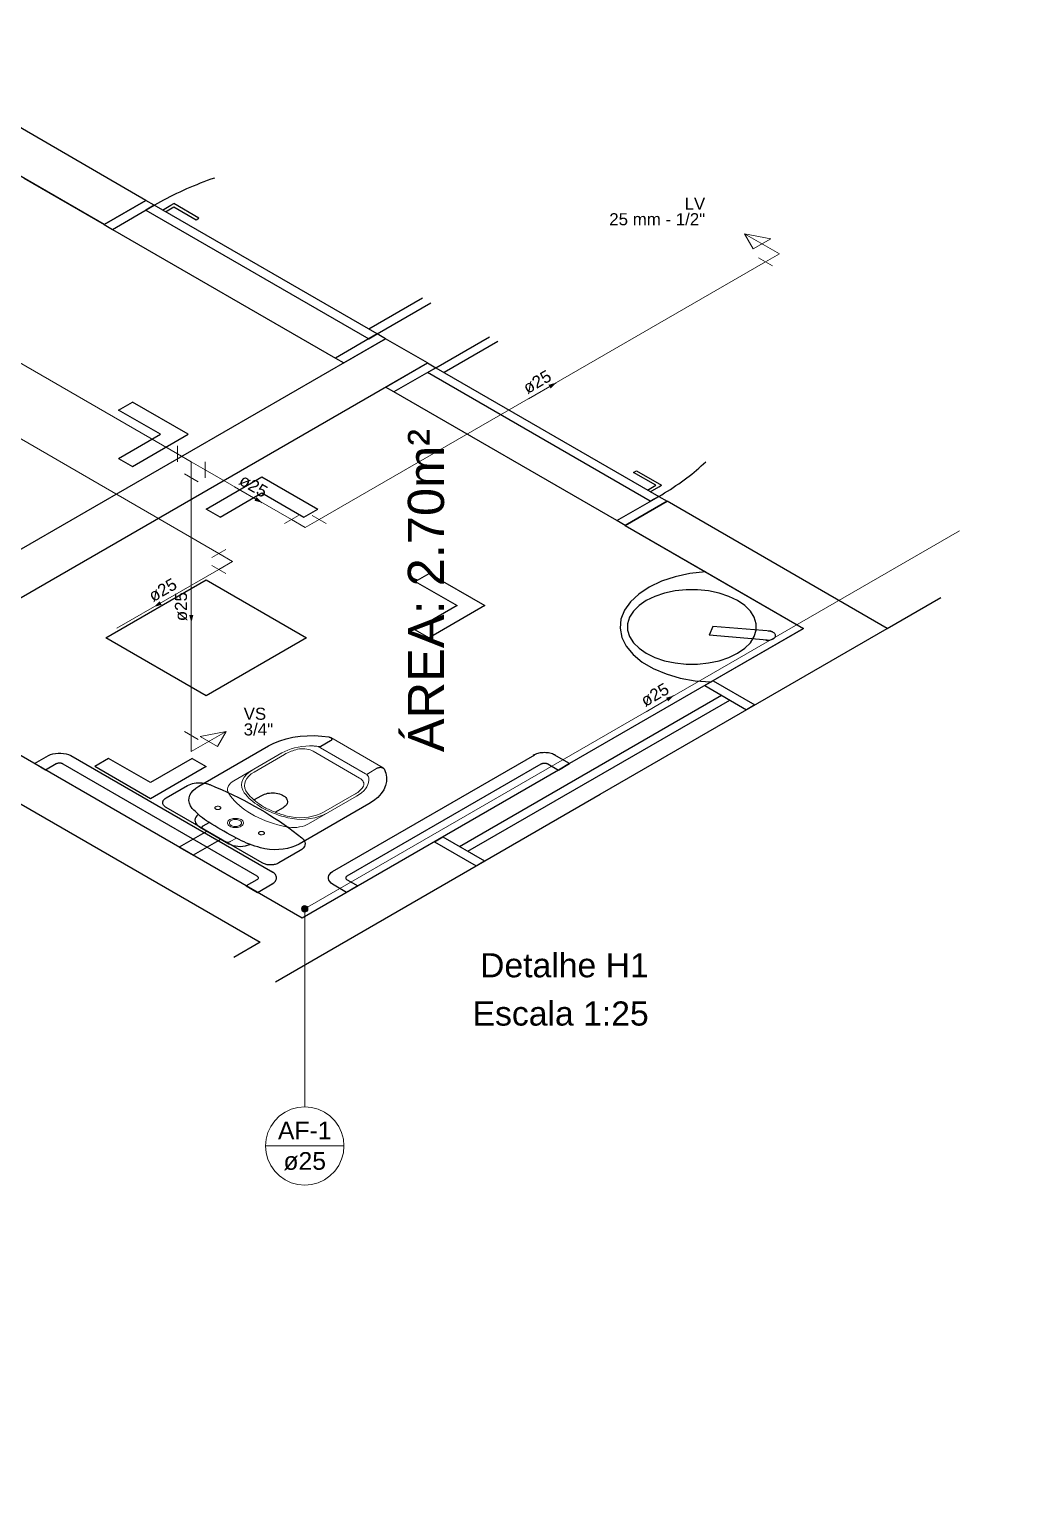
# Model space of a CAD drawing. Header units: millimetres. Extents: x 40 to 499, y -93 to 187.
# Drawn here: x 134.33 to 146.73, y 47.09 to 65.25 of the extents above; entities that cross this region are included whole.
import ezdxf

# ---------------------------------------------------------------- set-up
doc = ezdxf.new("R2010")
doc.units = ezdxf.units.MM
doc.header["$MEASUREMENT"] = 0
for name, color, linetype in [('. Layaot', 8, 'Continuous'), ('A-PARED', 4, 'Continuous'), ('PROIEZIONI_finissime', 251, 'Continuous')]:
    doc.layers.add(name, color=color, linetype=linetype)
for name, color, linetype, lineweight in [('015', 8, 'Continuous', 15), ('A-PISO', 8, 'Continuous', 5), ('AF-Colunas', 4, 'Continuous', 5), ('AF-Condutos', 4, 'Continuous', 5), ('AF-Conexões', 9, 'Continuous', 5), ('AF-Indicação coluna', 5, 'Continuous', 5), ('AF-Sentido conduto', 9, 'Continuous', 5), ('AF-Textos conduto', 7, 'Continuous', 5), ('AL-Condutos', 3, 'Continuous', 5), ('AL-Sentido conduto', 9, 'Continuous', 5), ('AL-Textos conduto', 7, 'Continuous', 5), ('DI-Títulos', 3, 'Continuous', 5), ('Textos', 7, 'Continuous', 5)]:
    doc.layers.add(name, color=color, linetype=linetype, lineweight=lineweight)
doc.styles.add('Arial', font='arial.ttf')

msp = doc.modelspace()

# ---------------------------------------------------------------- hatches: boundary and pattern name
at = {"layer": 'AF-Colunas', "linetype": 'Continuous'}
msp.add_hatch(color=256, dxfattribs=at).paths.add_polyline_path([(137.791, 54.315), (137.791, 54.319), (137.79, 54.322), (137.79, 54.326), (137.789, 54.329), (137.787, 54.332), (137.786, 54.335), (137.784, 54.338), (137.782, 54.341), (137.779, 54.344), (137.777, 54.346), (137.774, 54.348), (137.771, 54.35), (137.768, 54.352), (137.765, 54.353), (137.761, 54.354), (137.758, 54.355), (137.755, 54.355), (137.751, 54.355), (137.748, 54.355), (137.744, 54.355), (137.741, 54.354), (137.737, 54.353), (137.734, 54.352), (137.731, 54.35), (137.728, 54.348), (137.725, 54.346), (137.723, 54.344), (137.72, 54.341), (137.718, 54.338), (137.716, 54.335), (137.715, 54.332), (137.713, 54.329), (137.712, 54.326), (137.712, 54.322), (137.711, 54.319), (137.711, 54.315), (137.711, 54.312), (137.712, 54.309), (137.712, 54.305), (137.713, 54.302), (137.715, 54.299), (137.716, 54.295), (137.718, 54.293), (137.72, 54.29), (137.723, 54.287), (137.725, 54.285), (137.728, 54.283), (137.731, 54.281), (137.734, 54.279), (137.737, 54.278), (137.741, 54.277), (137.744, 54.276), (137.748, 54.276), (137.751, 54.275), (137.755, 54.276), (137.758, 54.276), (137.761, 54.277), (137.765, 54.278), (137.768, 54.279), (137.771, 54.281), (137.774, 54.283), (137.777, 54.285), (137.779, 54.287), (137.782, 54.29), (137.784, 54.293), (137.786, 54.295), (137.787, 54.299), (137.789, 54.302), (137.79, 54.305), (137.79, 54.309), (137.791, 54.312)])
at = {"layer": 'AF-Sentido conduto', "linetype": 'Continuous'}
for points in [[(140.878, 60.854), (140.781, 60.828), (140.807, 60.783)], [(137.223, 59.362), (137.152, 59.433), (137.126, 59.388)], [(135.877, 58.068), (135.973, 58.094), (135.947, 58.139)], [(136.341, 57.871), (136.367, 57.968), (136.315, 57.968)]]:
    msp.add_hatch(color=1, dxfattribs=at).paths.add_polyline_path(points)
at = {"layer": 'AL-Sentido conduto', "linetype": 'Continuous'}
msp.add_hatch(color=1, dxfattribs=at).paths.add_polyline_path([(142.34, 56.965), (142.243, 56.939), (142.269, 56.894)])

# ---------------------------------------------------------------- linework, layer by layer
at = {"layer": '. Layaot'}
for p, q in [((135.777, 63.12), (133.04, 64.7)), ((135.257, 62.82), (133.04, 64.1)), ((134.26, 63.396), (135.257, 62.82)), ((135.257, 62.82), (135.777, 63.12)), ((135.257, 62.82), (135.777, 63.12)), ((135.984, 63), (136.088, 63.06)), ((136.019, 62.98), (136.123, 63.04)), ((136.088, 63.06), (136.123, 63.08)), ((136.435, 62.9), (136.123, 63.08)), ((136.123, 63.04), (136.4, 62.88)), ((136.4, 62.88), (136.435, 62.9)), ((135.361, 62.76), (138.133, 61.16)), ((139.215, 61.905), (138.548, 61.52)), ((138.652, 61.46), (139.318, 61.845)), ((138.756, 61.4), (132.001, 57.5)), ((139.276, 61.1), (138.756, 61.4)), ((139.38, 61.04), (140.046, 61.425)), ((140.15, 61.365), (139.484, 60.98)), ((132.521, 57.2), (139.276, 61.1)), ((141.631, 59.14), (138.86, 60.74)), ((135.437, 60.513), (135.611, 60.613)), ((135.437, 59.913), (135.611, 59.813)), ((141.839, 59.74), (141.874, 59.76)), ((142.116, 59.58), (141.839, 59.74)), ((141.874, 59.76), (142.185, 59.58)), ((142.012, 59.52), (142.116, 59.58)), ((142.047, 59.5), (142.151, 59.56)), ((141.735, 59.08), (142.255, 59.38)), ((142.255, 59.38), (141.735, 59.08)), ((144.992, 57.8), (142.255, 59.38)), ((136.699, 59.184), (136.526, 59.284)), ((137.738, 59.184), (137.912, 59.284)), ((141.735, 59.08), (143.952, 57.8)), ((141.735, 59.08), (142.733, 58.504)), ((139.124, 58.384), (139.297, 58.484)), ((142.733, 58.504), (143.952, 57.8)), ((142.733, 58.504), (143.952, 57.8)), ((139.124, 57.784), (139.297, 57.684)), ((143.952, 57.8), (141.043, 56.12)), ((141.562, 55.82), (144.992, 57.8)), ((142.826, 57.826), (142.78, 57.716)), ((142.801, 57.135), (143.952, 57.8)), ((143.548, 57.765), (142.826, 57.826)), ((143.501, 57.655), (142.78, 57.716)), ((137.717, 54.2), (132.521, 57.2)), ((142.827, 57.15), (142.723, 57.09)), ((142.723, 57.09), (143.242, 56.79)), ((142.827, 57.15), (143.346, 56.85)), ((132.001, 56.9), (137.198, 53.9)), ((139.674, 55.09), (142.931, 56.97)), ((139.778, 55.03), (143.035, 56.91)), ((143.346, 56.85), (143.242, 56.79)), ((134.744, 56.117), (137.157, 54.724)), ((135.313, 56.184), (135.14, 56.084)), ((136.353, 56.184), (136.526, 56.084)), ((138.278, 54.724), (140.69, 56.117)), ((140.904, 56.04), (137.717, 54.2)), ((137.387, 53.41), (141.424, 55.74)), ((136.539, 55.281), (136.192, 55.081)), ((139.363, 55.15), (139.467, 55.21)), ((139.467, 55.21), (139.986, 54.91)), ((136.192, 55.081), (136.365, 54.981)), ((136.712, 55.181), (136.365, 54.981)), ((139.363, 55.15), (139.882, 54.85)), ((139.882, 54.85), (139.986, 54.91)), ((137.198, 53.9), (136.869, 53.709))]:
    msp.add_line(p, q, dxfattribs=at)
for points in [[(136.628, 63.398), (136.583, 63.382), (136.539, 63.366), (136.495, 63.35), (136.451, 63.333), (136.408, 63.315), (136.365, 63.298), (136.322, 63.28), (136.28, 63.262), (136.238, 63.243), (136.197, 63.224), (136.156, 63.205), (136.116, 63.185), (136.076, 63.166), (136.036, 63.145), (135.997, 63.125), (135.959, 63.104), (135.921, 63.083), (135.883, 63.062), (135.883, 63.062)], [(135.777, 63.12), (135.257, 62.82), (135.361, 62.76), (135.881, 63.06), (135.777, 63.12)], [(135.881, 63.06), (135.777, 63), (138.548, 61.4), (138.652, 61.46), (135.881, 63.06)], [(138.652, 61.46), (138.133, 61.16), (138.237, 61.1), (138.756, 61.4), (138.652, 61.46)], [(139.38, 61.04), (138.86, 60.74), (138.756, 60.8), (139.276, 61.1), (139.38, 61.04)], [(142.151, 59.44), (142.047, 59.38), (139.276, 60.98), (139.38, 61.04), (142.151, 59.44)], [(135.437, 59.913), (135.957, 60.213), (135.437, 60.513)], [(135.611, 59.813), (136.303, 60.213), (135.611, 60.613)], [(142.151, 59.44), (142.188, 59.462), (142.225, 59.484), (142.261, 59.506), (142.297, 59.529), (142.332, 59.552), (142.366, 59.575), (142.4, 59.598), (142.434, 59.622), (142.466, 59.646), (142.499, 59.67), (142.531, 59.694), (142.562, 59.719), (142.592, 59.744), (142.622, 59.769), (142.652, 59.794), (142.681, 59.82), (142.709, 59.846), (142.736, 59.872), (142.736, 59.872)], [(136.526, 59.284), (137.219, 59.684), (137.912, 59.284)], [(136.699, 59.184), (137.219, 59.484), (137.738, 59.184)], [(142.255, 59.38), (141.735, 59.08), (141.631, 59.14), (142.151, 59.44), (142.255, 59.38)], [(139.297, 58.484), (139.99, 58.084), (139.297, 57.684)], [(142.733, 58.504), (142.539, 58.483), (142.355, 58.443), (142.184, 58.386), (142.032, 58.314), (141.903, 58.228), (141.799, 58.132), (141.725, 58.026), (141.682, 57.915), (141.672, 57.802), (141.694, 57.689), (141.748, 57.579), (141.832, 57.477), (141.945, 57.383), (142.082, 57.302), (142.242, 57.235), (142.418, 57.184), (142.606, 57.151), (142.801, 57.135)], [(135.279, 57.684), (136.526, 58.404), (137.773, 57.684), (136.526, 56.964), (135.279, 57.684)], [(139.124, 58.384), (139.644, 58.084), (139.124, 57.784)], [(141.997, 58.146), (141.907, 58.084), (141.837, 58.014), (141.789, 57.939), (141.765, 57.859), (141.765, 57.778), (141.789, 57.699), (141.837, 57.623), (141.907, 57.553), (141.997, 57.491), (142.104, 57.44), (142.225, 57.399), (142.356, 57.372), (142.494, 57.358), (142.634, 57.358), (142.771, 57.372), (142.903, 57.399), (143.024, 57.44), (143.131, 57.491), (143.221, 57.553), (143.291, 57.623), (143.338, 57.699), (143.363, 57.778), (143.363, 57.859), (143.338, 57.939), (143.291, 58.014), (143.221, 58.084), (143.131, 58.146), (143.024, 58.198), (142.903, 58.238), (142.771, 58.266), (142.634, 58.28), (142.494, 58.28), (142.356, 58.266), (142.225, 58.238), (142.104, 58.198), (141.997, 58.146)], [(143.483, 57.656), (143.495, 57.655), (143.507, 57.655), (143.519, 57.655), (143.531, 57.656), (143.542, 57.659), (143.553, 57.662), (143.564, 57.665), (143.573, 57.67), (143.581, 57.675), (143.588, 57.68), (143.594, 57.686), (143.599, 57.693), (143.602, 57.7), (143.604, 57.706), (143.604, 57.713), (143.603, 57.72), (143.6, 57.727), (143.596, 57.734), (143.591, 57.74), (143.584, 57.746), (143.576, 57.751), (143.567, 57.756), (143.557, 57.76), (143.547, 57.763), (143.535, 57.765), (143.524, 57.767), (143.512, 57.768)], [(138.657, 56.066), (138.664, 56.069), (138.671, 56.071), (138.679, 56.073), (138.687, 56.074), (138.696, 56.074), (138.704, 56.073), (138.712, 56.072), (138.719, 56.069), (138.726, 56.066), (138.726, 56.066), (138.726, 56.066), (138.726, 56.066), (138.728, 56.065), (138.73, 56.064), (138.731, 56.063), (138.733, 56.061), (138.734, 56.06), (138.736, 56.058), (138.737, 56.057), (138.738, 56.055), (138.739, 56.054), (138.739, 56.054), (138.739, 56.054), (138.739, 56.054), (138.759, 56.003), (138.769, 55.951), (138.767, 55.899), (138.755, 55.847), (138.733, 55.796), (138.7, 55.748), (138.658, 55.701), (138.606, 55.659), (138.546, 55.62), (138.546, 55.62), (138.546, 55.62), (137.681, 55.12), (137.681, 55.12), (137.638, 55.098), (137.59, 55.08), (137.538, 55.066), (137.483, 55.056), (137.427, 55.051), (137.369, 55.05), (137.312, 55.053), (137.256, 55.061), (137.203, 55.074), (137.203, 55.074), (137.203, 55.074), (137.203, 55.074), (137.167, 55.084), (137.132, 55.095), (137.097, 55.107), (137.063, 55.12), (137.029, 55.133), (136.997, 55.147), (136.965, 55.161), (136.934, 55.176), (136.904, 55.192), (136.904, 55.192), (136.904, 55.192), (136.904, 55.192), (136.865, 55.213), (136.825, 55.235), (136.786, 55.257), (136.747, 55.279), (136.709, 55.301), (136.671, 55.323), (136.633, 55.346), (136.595, 55.369), (136.558, 55.392), (136.558, 55.392), (136.558, 55.392), (136.558, 55.392), (136.531, 55.409), (136.505, 55.427), (136.48, 55.445), (136.456, 55.464), (136.433, 55.483), (136.412, 55.503), (136.391, 55.523), (136.372, 55.543), (136.353, 55.564), (136.353, 55.564), (136.353, 55.564), (136.353, 55.564), (136.332, 55.595), (136.318, 55.627), (136.312, 55.66), (136.314, 55.693), (136.323, 55.726), (136.34, 55.757), (136.365, 55.787), (136.396, 55.815), (136.434, 55.84), (136.434, 55.84), (136.434, 55.84), (137.299, 56.34), (137.299, 56.34), (137.367, 56.374), (137.441, 56.404), (137.521, 56.429), (137.605, 56.447), (137.693, 56.46), (137.783, 56.467), (137.873, 56.468), (137.963, 56.462), (138.051, 56.451), (138.051, 56.451), (138.051, 56.451), (138.051, 56.451), (138.054, 56.45), (138.057, 56.45), (138.06, 56.449), (138.062, 56.448), (138.065, 56.447), (138.067, 56.446), (138.069, 56.445), (138.072, 56.444), (138.074, 56.443), (138.074, 56.443), (138.074, 56.443), (138.074, 56.443), (138.079, 56.439), (138.083, 56.435), (138.085, 56.43), (138.086, 56.425), (138.086, 56.421), (138.085, 56.416), (138.082, 56.411), (138.078, 56.407), (138.072, 56.404), (138.072, 56.404), (138.072, 56.404), (137.949, 56.332), (137.949, 56.332), (137.946, 56.331), (137.943, 56.33), (137.939, 56.329), (137.936, 56.328), (137.932, 56.328), (137.928, 56.328), (137.924, 56.328), (137.921, 56.329), (137.917, 56.33), (137.917, 56.33), (137.917, 56.33)], [(134.744, 56.117), (134.74, 56.119), (134.736, 56.12), (134.732, 56.122), (134.728, 56.123), (134.723, 56.124), (134.718, 56.125), (134.713, 56.126), (134.708, 56.126), (134.703, 56.126), (134.698, 56.126), (134.693, 56.126), (134.688, 56.125), (134.684, 56.124), (134.679, 56.123), (134.674, 56.122), (134.67, 56.12), (134.666, 56.119), (134.662, 56.117), (134.662, 56.117), (134.662, 56.117), (134.53, 56.04), (134.392, 56.12), (134.565, 56.22), (134.565, 56.22), (134.592, 56.232), (134.621, 56.241), (134.653, 56.247), (134.687, 56.25), (134.72, 56.25), (134.753, 56.247), (134.785, 56.241), (134.815, 56.232), (134.842, 56.22), (134.842, 56.22), (134.842, 56.22), (137.355, 54.769)], [(136.353, 56.184), (135.833, 55.884), (135.313, 56.184)], [(138.278, 54.724), (138.271, 54.719), (138.266, 54.714), (138.263, 54.709), (138.261, 54.703), (138.261, 54.697), (138.263, 54.692), (138.266, 54.686), (138.271, 54.681), (138.278, 54.677), (138.278, 54.677), (138.278, 54.677), (138.41, 54.6), (138.271, 54.52), (138.098, 54.62), (138.098, 54.62), (138.078, 54.636), (138.063, 54.653), (138.052, 54.671), (138.047, 54.691), (138.047, 54.71), (138.052, 54.729), (138.063, 54.747), (138.078, 54.765), (138.098, 54.78), (138.098, 54.78), (138.098, 54.78), (140.612, 56.231)], [(140.869, 56.22), (140.857, 56.228), (140.844, 56.234), (140.83, 56.24), (140.815, 56.245), (140.799, 56.249), (140.783, 56.253), (140.766, 56.255), (140.748, 56.256), (140.731, 56.257), (140.713, 56.256), (140.696, 56.255), (140.679, 56.253), (140.663, 56.249), (140.647, 56.245), (140.632, 56.24), (140.617, 56.234), (140.604, 56.228), (140.592, 56.22)], [(140.69, 56.117), (140.694, 56.119), (140.698, 56.12), (140.702, 56.122), (140.706, 56.123), (140.711, 56.124), (140.716, 56.125), (140.721, 56.126), (140.726, 56.126), (140.731, 56.126), (140.736, 56.126), (140.741, 56.126), (140.746, 56.125), (140.751, 56.124), (140.755, 56.123), (140.76, 56.122), (140.764, 56.12), (140.768, 56.119), (140.772, 56.117), (140.772, 56.117), (140.772, 56.117), (140.904, 56.04), (141.043, 56.12), (140.85, 56.231)], [(136.526, 56.084), (135.833, 55.684), (135.14, 56.084)], [(137.427, 54.885), (137.418, 54.88), (137.408, 54.875), (137.397, 54.871), (137.385, 54.868), (137.373, 54.865), (137.361, 54.863), (137.349, 54.862), (137.336, 54.861), (137.323, 54.861), (137.31, 54.861), (137.298, 54.862), (137.285, 54.864), (137.273, 54.866), (137.262, 54.869), (137.25, 54.873), (137.24, 54.877), (137.23, 54.882), (137.221, 54.887), (137.221, 54.887), (137.221, 54.887), (136.03, 55.574), (136.03, 55.574), (136.022, 55.579), (136.014, 55.585), (136.006, 55.591), (136, 55.598), (135.995, 55.604), (135.991, 55.611), (135.988, 55.619), (135.986, 55.626), (135.985, 55.633), (135.986, 55.641), (135.987, 55.648), (135.99, 55.655), (135.993, 55.662), (135.998, 55.669), (136.004, 55.676), (136.011, 55.682), (136.018, 55.688), (136.027, 55.693), (136.027, 55.693), (136.027, 55.693), (136.294, 55.848), (136.294, 55.848), (136.313, 55.857), (136.333, 55.865), (136.355, 55.872), (136.378, 55.877), (136.402, 55.881), (136.427, 55.883), (136.452, 55.883), (136.477, 55.882), (136.501, 55.879), (136.501, 55.879), (136.501, 55.879), (136.501, 55.879), (136.509, 55.877), (136.517, 55.876), (136.525, 55.874), (136.533, 55.872), (136.541, 55.87), (136.548, 55.867), (136.556, 55.865), (136.563, 55.862), (136.57, 55.859), (136.57, 55.859), (136.57, 55.859), (136.57, 55.859), (136.643, 55.829), (136.715, 55.797), (136.786, 55.765), (136.857, 55.732), (136.926, 55.698), (136.993, 55.664), (137.06, 55.629), (137.126, 55.593), (137.19, 55.557), (137.19, 55.557), (137.19, 55.557), (137.19, 55.557), (137.254, 55.519), (137.316, 55.481), (137.377, 55.443), (137.436, 55.404), (137.495, 55.364), (137.552, 55.323), (137.608, 55.282), (137.662, 55.241), (137.715, 55.198), (137.715, 55.198), (137.715, 55.198), (137.715, 55.198), (137.732, 55.182), (137.745, 55.164), (137.753, 55.145), (137.756, 55.126), (137.753, 55.107), (137.746, 55.088), (137.733, 55.07), (137.716, 55.054), (137.694, 55.039), (137.694, 55.039), (137.694, 55.039), (137.427, 54.885)], [(137.12, 55.669), (137.217, 55.725), (137.217, 55.725), (137.233, 55.733), (137.251, 55.74), (137.27, 55.746), (137.29, 55.751), (137.311, 55.754), (137.333, 55.756), (137.354, 55.756), (137.376, 55.755), (137.397, 55.753), (137.418, 55.749), (137.438, 55.743), (137.456, 55.737), (137.473, 55.729), (137.489, 55.72), (137.502, 55.71), (137.514, 55.7), (137.523, 55.688), (137.53, 55.676), (137.534, 55.664), (137.536, 55.651), (137.535, 55.639), (137.532, 55.626), (137.527, 55.614), (137.519, 55.603), (137.508, 55.592), (137.496, 55.581), (137.481, 55.572), (137.481, 55.572), (137.481, 55.572)], [(137.384, 55.516), (137.485, 55.574)], [(136.426, 55.486), (136.409, 55.471), (136.396, 55.454), (136.388, 55.437), (136.385, 55.418), (136.387, 55.4), (136.394, 55.383), (136.405, 55.366), (136.422, 55.35), (136.442, 55.336), (136.442, 55.336), (136.442, 55.336), (136.809, 55.125), (136.809, 55.125), (136.833, 55.113), (136.859, 55.104), (136.889, 55.097), (136.919, 55.093), (136.951, 55.092), (136.982, 55.093), (137.013, 55.098), (137.041, 55.106), (137.068, 55.116), (137.068, 55.116), (137.068, 55.116)], [(136.487, 55.311), (136.482, 55.314), (136.478, 55.318), (136.475, 55.322), (136.474, 55.326), (136.474, 55.33), (136.475, 55.335), (136.478, 55.339), (136.482, 55.343), (136.487, 55.346), (136.487, 55.346), (136.487, 55.346), (136.562, 55.39)], [(137.157, 54.724), (137.163, 54.719), (137.168, 54.714), (137.171, 54.709), (137.173, 54.703), (137.173, 54.697), (137.171, 54.692), (137.168, 54.686), (137.163, 54.681), (137.157, 54.677), (137.157, 54.677), (137.157, 54.677), (137.024, 54.6), (137.163, 54.52), (137.355, 54.631)], [(137.336, 54.62), (137.349, 54.627), (137.36, 54.635), (137.37, 54.643), (137.379, 54.652), (137.386, 54.661), (137.392, 54.67), (137.396, 54.68), (137.399, 54.69), (137.4, 54.7), (137.399, 54.71), (137.396, 54.72), (137.392, 54.73), (137.386, 54.74), (137.379, 54.749), (137.37, 54.757), (137.36, 54.766), (137.349, 54.773), (137.336, 54.78)]]:
    msp.add_lwpolyline(points, dxfattribs=at)
msp.add_line((142.151, 59.56), (142.185, 59.58))
msp.add_circle((169.946, 37.038), 130.183)
at = {"layer": '015'}
for p, q in [((138.074, 56.443), (138.726, 56.066)), ((138.657, 56.066), (138.534, 55.995)), ((138.726, 56.066), (138.692, 56.086))]:
    msp.add_line(p, q, dxfattribs=at)
for points in [[(137.522, 55.335), (137.554, 55.33), (137.587, 55.327), (137.62, 55.326), (137.653, 55.328), (137.686, 55.333), (137.717, 55.339), (137.747, 55.348), (137.774, 55.359), (137.799, 55.372), (137.799, 55.372), (137.799, 55.372), (138.396, 55.717), (138.396, 55.717), (138.396, 55.717), (138.429, 55.737), (138.458, 55.759), (138.484, 55.782), (138.505, 55.807), (138.523, 55.833), (138.536, 55.86), (138.544, 55.887), (138.548, 55.915), (138.547, 55.943), (138.547, 55.943), (138.547, 55.943), (138.547, 55.943), (138.546, 55.949), (138.544, 55.955), (138.541, 55.961), (138.538, 55.967), (138.533, 55.973), (138.528, 55.978), (138.522, 55.984), (138.515, 55.989), (138.508, 55.993), (138.508, 55.993), (138.508, 55.993), (137.946, 56.317), (137.946, 56.317), (137.938, 56.322), (137.93, 56.325), (137.921, 56.329), (137.911, 56.332), (137.901, 56.335), (137.891, 56.337), (137.88, 56.338), (137.87, 56.339), (137.859, 56.34), (137.859, 56.34), (137.859, 56.34), (137.859, 56.34), (137.811, 56.341), (137.763, 56.338), (137.715, 56.333), (137.669, 56.326), (137.624, 56.316), (137.581, 56.303), (137.54, 56.289), (137.502, 56.272), (137.467, 56.253), (137.467, 56.253), (137.467, 56.253), (136.871, 55.908), (136.871, 55.908), (136.871, 55.908), (136.848, 55.894), (136.829, 55.878), (136.814, 55.861), (136.802, 55.843), (136.795, 55.824), (136.791, 55.805), (136.792, 55.786), (136.798, 55.766), (136.807, 55.748), (136.807, 55.748), (136.807, 55.748), (136.807, 55.748), (136.828, 55.717), (136.852, 55.686), (136.878, 55.656), (136.907, 55.627), (136.938, 55.599), (136.972, 55.572), (137.007, 55.546), (137.045, 55.52), (137.085, 55.496), (137.085, 55.496), (137.085, 55.496), (137.085, 55.496), (137.127, 55.473), (137.171, 55.451), (137.217, 55.43), (137.264, 55.411), (137.313, 55.393), (137.363, 55.377), (137.415, 55.361), (137.468, 55.348), (137.522, 55.335), (137.522, 55.335), (137.522, 55.335)], [(137.384, 55.516), (137.4, 55.51), (137.416, 55.504), (137.432, 55.499), (137.448, 55.493), (137.464, 55.488), (137.481, 55.483), (137.497, 55.478), (137.514, 55.473), (137.531, 55.469), (137.531, 55.469), (137.531, 55.469), (137.531, 55.469), (137.582, 55.458), (137.636, 55.451), (137.69, 55.448), (137.744, 55.45), (137.798, 55.456), (137.849, 55.465), (137.898, 55.479), (137.944, 55.497), (137.984, 55.517), (137.984, 55.517), (137.984, 55.517), (138.365, 55.735), (138.365, 55.735), (138.365, 55.735), (138.381, 55.744), (138.395, 55.753), (138.409, 55.763), (138.422, 55.773), (138.434, 55.784), (138.445, 55.794), (138.456, 55.806), (138.465, 55.817), (138.474, 55.829), (138.474, 55.829), (138.474, 55.829), (138.474, 55.829), (138.481, 55.841), (138.485, 55.855), (138.486, 55.868), (138.484, 55.882), (138.479, 55.895), (138.472, 55.908), (138.461, 55.92), (138.448, 55.931), (138.433, 55.941), (138.433, 55.941), (138.433, 55.941), (137.856, 56.274), (137.856, 56.274), (137.838, 56.283), (137.819, 56.29), (137.798, 56.296), (137.776, 56.301), (137.753, 56.304), (137.73, 56.305), (137.707, 56.304), (137.684, 56.302), (137.661, 56.298), (137.661, 56.298), (137.661, 56.298), (137.661, 56.298), (137.641, 56.293), (137.621, 56.287), (137.602, 56.281), (137.583, 56.275), (137.565, 56.268), (137.547, 56.26), (137.53, 56.252), (137.514, 56.244), (137.499, 56.235), (137.499, 56.235), (137.499, 56.235), (137.122, 56.015), (137.122, 56.015), (137.122, 56.015), (137.086, 55.992), (137.056, 55.965), (137.032, 55.937), (137.015, 55.907), (137.005, 55.876), (137.002, 55.845), (137.007, 55.814), (137.019, 55.783), (137.038, 55.754), (137.038, 55.754), (137.038, 55.754), (137.038, 55.754), (137.055, 55.733), (137.073, 55.713), (137.093, 55.693), (137.114, 55.673), (137.137, 55.655), (137.16, 55.636), (137.185, 55.619), (137.212, 55.601), (137.239, 55.585), (137.239, 55.585), (137.239, 55.585), (137.239, 55.585), (137.254, 55.576), (137.269, 55.568), (137.285, 55.56), (137.301, 55.552), (137.317, 55.545), (137.333, 55.537), (137.35, 55.53), (137.367, 55.523), (137.384, 55.516), (137.384, 55.516), (137.384, 55.516)], [(137.095, 56.035), (137.057, 56.01), (137.025, 55.983), (137, 55.953), (136.981, 55.922), (136.97, 55.889), (136.966, 55.856), (136.97, 55.823), (136.982, 55.791), (137, 55.759), (137, 55.759), (137, 55.759), (137, 55.759), (137.018, 55.736), (137.037, 55.714), (137.058, 55.692), (137.081, 55.67), (137.105, 55.649), (137.131, 55.629), (137.159, 55.61), (137.187, 55.591), (137.218, 55.572), (137.218, 55.572), (137.218, 55.572), (137.218, 55.572), (137.249, 55.555), (137.282, 55.538), (137.316, 55.523), (137.351, 55.508), (137.387, 55.494), (137.424, 55.481), (137.463, 55.468), (137.502, 55.457), (137.541, 55.447), (137.541, 55.447), (137.541, 55.447), (137.541, 55.447), (137.596, 55.436), (137.652, 55.43), (137.709, 55.427), (137.766, 55.43), (137.823, 55.436), (137.877, 55.447), (137.928, 55.461), (137.976, 55.48), (138.019, 55.502), (138.019, 55.502), (138.019, 55.502)], [(138.534, 55.995), (138.531, 55.993), (138.529, 55.991), (138.528, 55.989), (138.527, 55.987), (138.526, 55.985), (138.526, 55.983), (138.527, 55.981), (138.528, 55.979), (138.53, 55.977)], [(136.645, 55.555), (136.641, 55.558), (136.638, 55.561), (136.635, 55.564), (136.634, 55.568), (136.634, 55.572), (136.635, 55.575), (136.638, 55.579), (136.641, 55.582), (136.645, 55.585), (136.65, 55.587), (136.655, 55.589), (136.662, 55.591), (136.668, 55.591), (136.674, 55.591), (136.681, 55.591), (136.687, 55.589), (136.692, 55.587), (136.697, 55.585), (136.697, 55.585), (136.697, 55.585), (136.697, 55.585), (136.701, 55.582), (136.705, 55.579), (136.707, 55.575), (136.708, 55.572), (136.708, 55.568), (136.707, 55.564), (136.705, 55.561), (136.701, 55.558), (136.697, 55.555), (136.692, 55.552), (136.687, 55.55), (136.681, 55.549), (136.674, 55.549), (136.668, 55.549), (136.662, 55.549), (136.655, 55.55), (136.65, 55.552), (136.645, 55.555), (136.645, 55.555)], [(136.764, 55.151), (136.767, 55.149), (136.77, 55.148), (136.773, 55.147), (136.776, 55.146), (136.78, 55.145), (136.783, 55.144), (136.787, 55.144), (136.791, 55.143), (136.795, 55.143), (136.798, 55.143), (136.802, 55.144), (136.806, 55.144), (136.81, 55.145), (136.813, 55.146), (136.816, 55.147), (136.82, 55.148), (136.823, 55.149), (136.825, 55.151), (136.825, 55.151), (136.825, 55.151), (136.901, 55.194)], [(137.187, 55.242), (137.183, 55.245), (137.18, 55.248), (137.177, 55.251), (137.176, 55.255), (137.176, 55.259), (137.177, 55.263), (137.18, 55.266), (137.183, 55.269), (137.187, 55.272), (137.192, 55.274), (137.197, 55.276), (137.203, 55.278), (137.21, 55.278), (137.216, 55.278), (137.223, 55.278), (137.229, 55.276), (137.234, 55.274), (137.239, 55.272), (137.239, 55.272), (137.239, 55.272), (137.239, 55.272), (137.243, 55.269), (137.247, 55.266), (137.249, 55.263), (137.25, 55.259), (137.25, 55.255), (137.249, 55.251), (137.247, 55.248), (137.243, 55.245), (137.239, 55.242), (137.234, 55.239), (137.229, 55.238), (137.223, 55.236), (137.216, 55.236), (137.21, 55.236), (137.203, 55.236), (137.197, 55.238), (137.192, 55.239), (137.187, 55.242), (137.187, 55.242)]]:
    msp.add_lwpolyline(points, dxfattribs=at)
at = {"layer": 'A-PARED'}
for p, q in [((141.043, 56.12), (140.904, 56.04)), ((140.904, 56.04), (140.904, 56.04)), ((141.424, 55.74), (141.562, 55.82)), ((141.562, 55.82), (141.562, 55.82))]:
    msp.add_line(p, q, dxfattribs=at)
at = {"layer": 'A-PISO'}
for points in [[(136.96, 55.424), (136.947, 55.43), (136.932, 55.435), (136.915, 55.439), (136.898, 55.44), (136.881, 55.44), (136.863, 55.439), (136.847, 55.435), (136.832, 55.43), (136.819, 55.424), (136.807, 55.416), (136.799, 55.407), (136.793, 55.398), (136.79, 55.388), (136.79, 55.378), (136.793, 55.368), (136.799, 55.358), (136.807, 55.349), (136.819, 55.342), (136.819, 55.342), (136.819, 55.342), (136.819, 55.342), (136.832, 55.335), (136.847, 55.33), (136.863, 55.327), (136.881, 55.325), (136.898, 55.325), (136.915, 55.327), (136.932, 55.33), (136.947, 55.335), (136.96, 55.342), (136.972, 55.349), (136.98, 55.358), (136.986, 55.368), (136.989, 55.378), (136.989, 55.388), (136.986, 55.398), (136.98, 55.407), (136.972, 55.416), (136.96, 55.424), (136.96, 55.424)], [(136.943, 55.414), (136.933, 55.419), (136.921, 55.422), (136.909, 55.425), (136.896, 55.426), (136.883, 55.426), (136.87, 55.425), (136.857, 55.422), (136.846, 55.419), (136.836, 55.414), (136.827, 55.408), (136.821, 55.401), (136.816, 55.394), (136.814, 55.387), (136.814, 55.379), (136.816, 55.371), (136.821, 55.364), (136.827, 55.358), (136.836, 55.352), (136.836, 55.352), (136.836, 55.352), (136.836, 55.352), (136.846, 55.347), (136.857, 55.343), (136.87, 55.34), (136.883, 55.339), (136.896, 55.339), (136.909, 55.34), (136.921, 55.343), (136.933, 55.347), (136.943, 55.352), (136.952, 55.358), (136.958, 55.364), (136.963, 55.371), (136.965, 55.379), (136.965, 55.387), (136.963, 55.394), (136.958, 55.401), (136.952, 55.408), (136.943, 55.414), (136.943, 55.414)]]:
    msp.add_lwpolyline(points, dxfattribs=at)
at = {"layer": 'AF-Colunas'}
msp.add_circle((137.751, 54.315), 0.04, dxfattribs=at)
at = {"layer": 'AF-Condutos'}
for p, q in [((126.344, 64.702), (136.682, 58.733)), ((128.447, 64.429), (136.168, 59.971)), ((137.932, 59.153), (143.478, 62.355)), ((136.514, 59.771), (137.585, 59.153)), ((136.341, 59.671), (136.341, 56.471)), ((136.682, 58.533), (135.417, 57.803))]:
    msp.add_line(p, q, dxfattribs=at)
at = {"layer": 'AF-Conexões', "color": 5}
for p, q in [((143.651, 62.455), (143.218, 62.705)), ((143.218, 62.705), (143.326, 62.517)), ((143.543, 62.642), (143.218, 62.705)), ((143.326, 62.517), (143.543, 62.642)), ((143.651, 62.455), (143.478, 62.355)), ((143.564, 62.305), (143.391, 62.405)), ((136.168, 60.071), (136.168, 59.871)), ((136.341, 59.871), (136.168, 59.971)), ((136.341, 59.871), (136.514, 59.771)), ((136.341, 59.871), (136.341, 59.671)), ((136.514, 59.671), (136.514, 59.871)), ((136.255, 59.721), (136.428, 59.621)), ((137.499, 59.103), (137.672, 59.203)), ((137.845, 59.203), (138.018, 59.103)), ((137.758, 59.053), (137.585, 59.153)), ((137.758, 59.053), (137.932, 59.153)), ((136.596, 58.683), (136.769, 58.783)), ((136.855, 58.633), (136.682, 58.733)), ((136.769, 58.483), (136.596, 58.583)), ((136.855, 58.633), (136.682, 58.533)), ((136.428, 56.421), (136.255, 56.521)), ((136.341, 56.271), (136.774, 56.521)), ((136.341, 56.271), (136.341, 56.471)), ((136.774, 56.521), (136.45, 56.459)), ((136.45, 56.459), (136.666, 56.334)), ((136.666, 56.334), (136.774, 56.521))]:
    msp.add_line(p, q, dxfattribs=at)
at = {"layer": 'AF-Indicação coluna'}
for p, q in [((137.751, 51.856), (137.751, 54.275)), ((137.264, 51.369), (138.238, 51.369))]:
    msp.add_line(p, q, dxfattribs=at)
msp.add_lwpolyline([(138.238, 51.369), (138.231, 51.453), (138.209, 51.535), (138.173, 51.612), (138.124, 51.682), (138.064, 51.742), (137.995, 51.79), (137.918, 51.826), (137.836, 51.848), (137.751, 51.856), (137.666, 51.848), (137.584, 51.826), (137.508, 51.79), (137.438, 51.742), (137.378, 51.682), (137.329, 51.612), (137.293, 51.535), (137.271, 51.453), (137.264, 51.369), (137.271, 51.284), (137.293, 51.202), (137.329, 51.125), (137.378, 51.056), (137.438, 50.996), (137.508, 50.947), (137.584, 50.911), (137.666, 50.889), (137.751, 50.882), (137.836, 50.889), (137.918, 50.911), (137.995, 50.947), (138.064, 50.996), (138.124, 51.056), (138.173, 51.125), (138.209, 51.202), (138.231, 51.284), (138.238, 51.369)], dxfattribs=at)
at = {"layer": 'AF-Sentido conduto', "color": 1}
for points in [[(140.531, 60.654), (140.878, 60.854)], [(136.877, 59.562), (137.223, 59.362)], [(136.341, 58.271), (136.341, 57.871)], [(136.223, 58.268), (135.877, 58.068)]]:
    msp.add_lwpolyline(points, dxfattribs=at)
at = {"layer": 'AL-Condutos'}
msp.add_line((137.786, 54.335), (145.89, 59.014), dxfattribs=at)
at = {"layer": 'AL-Sentido conduto', "color": 1}
msp.add_lwpolyline([(141.994, 56.765), (142.34, 56.965)], dxfattribs=at)
at = {"layer": 'PROIEZIONI_finissime'}
msp.add_line((144.992, 57.8), (145.658, 58.185), dxfattribs=at)

# ---------------------------------------------------------------- texts
at = {"layer": '. Layaot', "insert": (139.489, 58.271), "char_height": 0.45, "width": 8.03552, "attachment_point": 8, "rotation": 90.0002, "line_spacing_factor": 0.6, "style": 'Arial'}
msp.add_mtext('ÁREA: 2.70m²', dxfattribs=at)
at = {"layer": 'AF-Indicação coluna', "char_height": 0.22, "attachment_point": 8, "line_spacing_factor": 0.6, "style": 'Arial'}
for s, insert, width in [('AF-1', (137.751, 51.451), 1.33207), ('ø25', (137.751, 51.066), 1.05909)]:
    msp.add_mtext(s, dxfattribs=dict(at, insert=insert, width=width))
at = {"layer": 'AF-Textos conduto', "char_height": 0.15, "width": 0.7221, "attachment_point": 8, "line_spacing_factor": 0.6, "style": 'Arial'}
for insert, rotation in [((140.679, 60.798), 30.0001), ((137.075, 59.506), 329.9999), ((136.024, 58.212), 30.0001), ((136.291, 58.071), 90.0002)]:
    msp.add_mtext('ø25', dxfattribs=dict(at, insert=insert, rotation=rotation))
at = {"layer": 'AL-Textos conduto', "insert": (142.142, 56.909), "char_height": 0.15, "width": 0.7221, "attachment_point": 8, "rotation": 30.0001, "line_spacing_factor": 0.6, "style": 'Arial'}
msp.add_mtext('ø25', dxfattribs=at)
at = {"layer": 'DI-Títulos', "char_height": 0.3, "attachment_point": 9, "line_spacing_factor": 0.6, "style": 'Arial'}
for s, insert, width in [('Detalhe H1', (142.027, 53.46), 4.19268), ('Escala 1:25', (142.027, 52.86), 4.37973)]:
    msp.add_mtext(s, dxfattribs=dict(at, insert=insert, width=width))
at = {"layer": 'Textos', "char_height": 0.15, "line_spacing_factor": 0.6, "style": 'Arial'}
for s, insert, width, attachment_point in [('LV', (142.729, 63.004), 0.51265, 9), ('25 mm - 1/2"', (142.729, 62.809), 2.38422, 9), ('VS', (136.992, 56.663), 0.5593, 7), ('3/4"', (136.992, 56.468), 0.73125, 7)]:
    msp.add_mtext(s, dxfattribs=dict(at, insert=insert, width=width, attachment_point=attachment_point))

doc.saveas('drawing.dxf')
